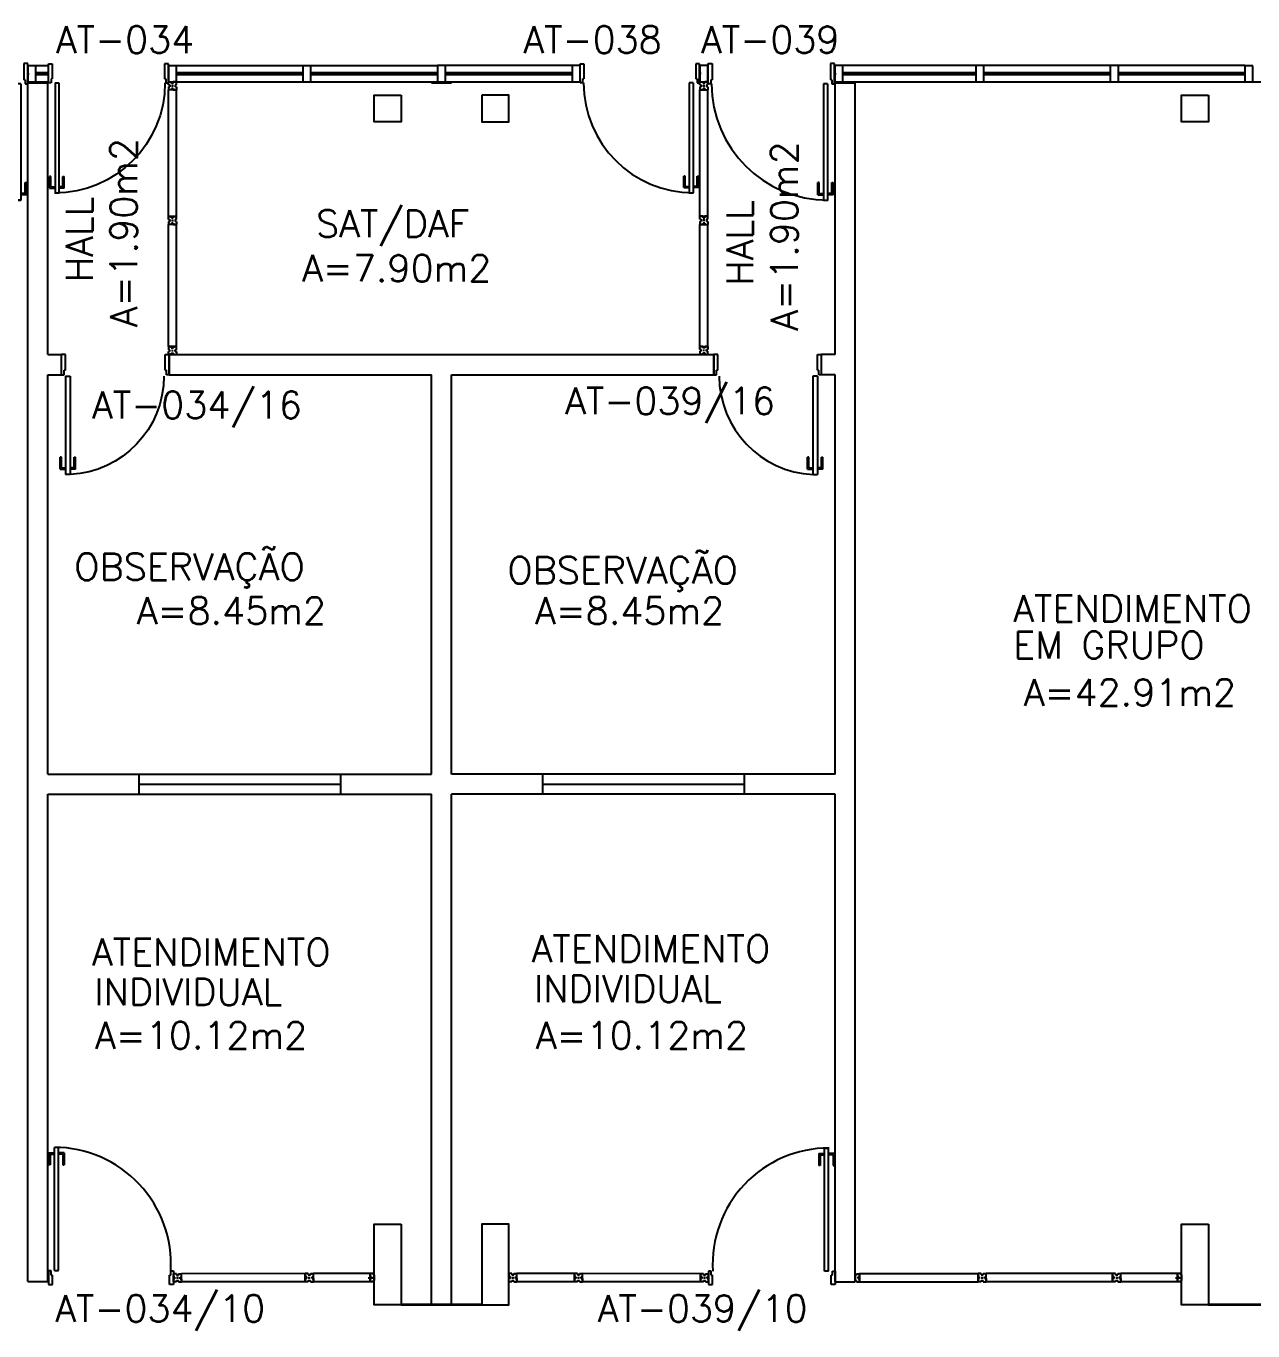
# Model space of a CAD drawing. Extents: x -250 to -5, y 354 to 449.
# Drawn here: x -203.68 to -194.57, y 375.9 to 385.6 of the extents above; entities that cross this region are included whole.
import ezdxf
from ezdxf.enums import TextEntityAlignment as Align

# ---------------------------------------------------------------- set-up
doc = ezdxf.new("R2010")
doc.units = 0
doc.header["$LTSCALE"] = 0.02
doc.header["$MEASUREMENT"] = 0
doc.layers.get('0').update_dxf_attribs({"linetype": 'CONTINUOUS'})
for name, color, linetype in [('ALV', 2, 'CONTINUOUS'), ('DIV', 2, 'CONTINUOUS'), ('ESQ', 2, 'CONTINUOUS'), ('ESTR', 3, 'CONTINUOUS'), ('TEXTO', 2, 'CONTINUOUS'), ('TEXTO-ENDEREÇO', 2, 'CONTINUOUS'), ('ÁREA', 2, 'CONTINUOUS')]:
    doc.layers.add(name, color=color, linetype=linetype)
doc.styles.add('UNB-100', font='simplex.shx', dxfattribs={"height": 0.2})
doc.styles.add('UNB-100-1', font='simplex.shx', dxfattribs={"height": 0.2})

# ---------------------------------------------------------------- blocks, each defined once
blk = doc.blocks.new('PILINT-TTS')
for points in [[(-0.2, 0), (-0.2, -0.2), (0, -0.2), (0, 0)], [(-0.8, 0), (-0.8, -0.2), (-1, -0.2), (-1, 0)], [(-0.8, -8.39), (-0.8, -8.99), (-1, -8.99), (-1, -8.39)]]:
    blk.add_lwpolyline(points, close=True)
blk.add_lwpolyline([(-0.2, -8.99), (0, -8.99), (0, -8.39), (-0.2, -8.39), (-0.2, -8.9904)])
blk = doc.blocks.new('PDV2E-TTS')
at = {"layer": 'DIV'}
for p, q in [((-0.967, 0.035), (-0.967, 0.05)), ((-0.967, 0.05), (-0.937, 0.05)), ((-0.967, -0.035), (-0.967, 0.035)), ((-0.937, 0.05), (-0.937, -0.0199)), ((-0.0684, 0.05), (-0.0684, -0.0199)), ((-0.0384, 0.05), (-0.0684, 0.05)), ((-0.0384, 0.035), (-0.0384, 0.05)), ((-0.0384, -0.035), (-0.0384, 0.035)), ((-0.967, -0.05), (-0.967, -0.0347)), ((-0.9469, -0.05), (-0.967, -0.05)), ((-0.9469, -0.0199), (-0.9469, -0.05)), ((-0.9469, -0.0199), (-0.937, -0.0199)), ((-0.0826, -0.0545), (-0.1126, -0.0545)), ((-0.1126, -0.0545), (-0.1126, -0.9687)), ((-0.0826, -0.0545), (-0.0826, -0.9687)), ((-0.0585, -0.0199), (-0.0684, -0.0199)), ((-0.0585, -0.0199), (-0.0585, -0.05)), ((-0.0585, -0.05), (-0.0374, -0.05)), ((-0.0384, -0.05), (-0.0384, -0.0347)), ((-0.1126, -0.9687), (-0.0826, -0.9687))]:
    blk.add_line(p, q, dxfattribs=at)
at = {"layer": 'DIV', "color": 1}
for p, q in [((-0.1547, -0.9287), (-0.1547, -0.8387)), ((-0.1447, -0.8387), (-0.1546, -0.8387)), ((-0.1447, -0.9187), (-0.1447, -0.8387)), ((-0.0501, -0.8387), (-0.0402, -0.8387)), ((-0.0501, -0.9187), (-0.0501, -0.8387)), ((-0.0401, -0.9287), (-0.0401, -0.8387)), ((-0.1547, -0.9287), (-0.1147, -0.9287)), ((-0.1447, -0.9187), (-0.1147, -0.9187)), ((-0.0501, -0.9187), (-0.0801, -0.9187)), ((-0.0401, -0.9287), (-0.0801, -0.9287))]:
    blk.add_line(p, q, dxfattribs=at)
blk.add_arc((-0.0811, -0.1014), 0.8674, 176.60462, 269.90486, dxfattribs=at)
blk = doc.blocks.new('PDV2D-TTS')
at = {"layer": 'DIV'}
for p, q in [((0.0299, 0.05), (0.0599, 0.05)), ((0.0299, 0.035), (0.0299, 0.05)), ((0.0299, -0.035), (0.0299, 0.035)), ((0.0599, 0.05), (0.0599, -0.0199)), ((0.9412, 0.05), (0.9412, -0.0199)), ((0.9712, 0.05), (0.9412, 0.05)), ((0.9712, 0.035), (0.9712, 0.05)), ((0.9712, -0.035), (0.9712, 0.035)), ((0.0299, -0.05), (0.0299, -0.0347)), ((0.05, -0.05), (0.0299, -0.05)), ((0.05, -0.0199), (0.0599, -0.0199)), ((0.05, -0.0199), (0.05, -0.05)), ((0.0787, -0.0505), (0.1087, -0.0505)), ((0.0787, -0.0505), (0.0787, -0.9647)), ((0.1087, -0.0505), (0.1087, -0.9647)), ((0.9512, -0.0199), (0.9412, -0.0199)), ((0.9512, -0.0199), (0.9512, -0.05)), ((0.9512, -0.05), (0.9712, -0.05)), ((0.9712, -0.05), (0.9712, -0.0347)), ((0.1087, -0.9647), (0.0787, -0.9647))]:
    blk.add_line(p, q, dxfattribs=at)
at = {"layer": 'DIV', "color": 1}
for p, q in [((0.0362, -0.9247), (0.0362, -0.8347)), ((0.0462, -0.8347), (0.0364, -0.8347)), ((0.0462, -0.9147), (0.0462, -0.8347)), ((0.1409, -0.9147), (0.1409, -0.8347)), ((0.1409, -0.8347), (0.1507, -0.8347)), ((0.1509, -0.9247), (0.1509, -0.8347)), ((0.0362, -0.9247), (0.0763, -0.9247)), ((0.0462, -0.9147), (0.0763, -0.9147)), ((0.1409, -0.9147), (0.1108, -0.9147)), ((0.1509, -0.9247), (0.1108, -0.9247))]:
    blk.add_line(p, q, dxfattribs=at)
blk.add_arc((0.0755, -0.1001), 0.8651, 270, 3.32145, dxfattribs=at)
blk = doc.blocks.new('MTINI-TTS')
for p, q in [((-0.03, 0.008), (-0.03, 0.03)), ((0.03, 0.03), (-0.03, 0.03)), ((-0.03, 0.008), (-0.02, 0.008)), ((-0.009, 0.03), (-0.027, 0.03)), ((-0.02, 0.008), (-0.02, 0)), ((-0.0009, 0), (-0.02, 0)), ((-0.006, 0.0205), (-0.006, 0.03)), ((-0.006, 0.0225), (-0.006, 0.027)), ((-0.006, 0.0205), (0.006, 0.0205)), ((0.0051, 0), (-0.0051, 0)), ((0.005, 0.03), (-0.005, 0.03)), ((0.004, 0.0205), (-0.004, 0.0205)), ((0.02, 0), (-0.0009, 0)), ((0, -0.0051), (0, 0.0051)), ((0.006, 0.0205), (0.006, 0.03)), ((0.006, 0.0225), (0.006, 0.027)), ((0.009, 0.03), (0.027, 0.03)), ((0.03, 0.008), (0.02, 0.008)), ((0.02, 0), (0.02, 0.008)), ((0.03, 0.008), (0.03, 0.03))]:
    blk.add_line(p, q)
blk = doc.blocks.new('PE80-TTS')
for p, q in [((0.075, 0), (-0.075, 0)), ((-0.0749, -0.03), (-0.0749, 0)), ((0.075, 0), (0.075, -0.0199)), ((0.7769, 0.0097), (0.6869, 0.0097)), ((0.6869, -0.0003), (0.6869, 0.0096)), ((0.7769, 0.0097), (0.7769, -0.0303)), ((0.0401, -0.03), (-0.0749, -0.03)), ((0.075, -0.0199), (0.0401, -0.0199)), ((0.0401, -0.03), (0.0401, -0.0199)), ((0.085, -0.0299), (0.8169, -0.0299)), ((0.085, -0.0299), (0.085, -0.0649)), ((0.085, -0.0649), (0.8169, -0.0649)), ((0.7669, -0.0003), (0.6869, -0.0003)), ((0.7669, -0.0949), (0.6869, -0.0949)), ((0.6869, -0.0949), (0.6869, -0.1048)), ((0.7669, -0.0003), (0.7669, -0.0303)), ((0.7669, -0.0949), (0.7669, -0.0649)), ((0.7769, -0.1049), (0.7769, -0.0649)), ((0.8169, -0.0649), (0.8169, -0.0299)), ((0.7769, -0.1049), (0.6869, -0.1049)), ((0.0401, -0.771), (-0.0749, -0.771)), ((-0.0749, -0.771), (-0.0749, -0.801)), ((0.0401, -0.771), (0.0401, -0.7811)), ((0.075, -0.801), (-0.075, -0.801)), ((0.075, -0.8017), (-0.075, -0.8017)), ((0.075, -0.7811), (0.0401, -0.7811)), ((0.075, -0.801), (0.075, -0.7811))]:
    blk.add_line(p, q)
at = {"color": 1}
blk.add_arc((0.0853, -0.0303), 0.7313, 270, 357.34288, dxfattribs=at)
blk = doc.blocks.new('PDV1D-TTS')
at = {"layer": 'DIV'}
for p, q in [((0, 0), (-0.0116, 0)), ((0, 0.06), (0, 0.075)), ((0, 0.075), (0.03, 0.075)), ((0, -0.06), (0, 0.06)), ((0.03, 0.075), (0.03, -0.0449)), ((0.91, 0.075), (0.91, -0.0449)), ((0.94, 0.075), (0.91, 0.075)), ((0.94, 0.06), (0.94, 0.075)), ((0.94, -0.06), (0.94, 0.06)), ((0, -0.075), (0, -0.0597)), ((0.0201, -0.075), (0, -0.075)), ((0.0201, -0.0449), (0.03, -0.0449)), ((0.0201, -0.0449), (0.0201, -0.075)), ((0.0517, -0.0755), (0.0517, -0.9397)), ((0.0521, -0.0755), (0.0821, -0.0755)), ((0.0817, -0.0755), (0.0817, -0.9397)), ((0.9199, -0.0449), (0.91, -0.0449)), ((0.9199, -0.0449), (0.9199, -0.075)), ((0.9199, -0.075), (0.94, -0.075)), ((0.94, -0.075), (0.94, -0.0597)), ((0.0817, -0.9397), (0.0517, -0.9397))]:
    blk.add_line(p, q, dxfattribs=at)
at = {"layer": 'DIV', "color": 1}
for p, q in [((0.0092, -0.8997), (0.0092, -0.8097)), ((0.0192, -0.8097), (0.0093, -0.8097)), ((0.0192, -0.8897), (0.0192, -0.8097)), ((0.1138, -0.8097), (0.1237, -0.8097)), ((0.1138, -0.8897), (0.1138, -0.8097)), ((0.1238, -0.8997), (0.1238, -0.8097)), ((0.0092, -0.8997), (0.0492, -0.8997)), ((0.0192, -0.8897), (0.0492, -0.8897)), ((0.1138, -0.8897), (0.0838, -0.8897)), ((0.1238, -0.8997), (0.0838, -0.8997))]:
    blk.add_line(p, q, dxfattribs=at)
blk.add_arc((0.0485, -0.0751), 0.8651, 270, 0, dxfattribs=at)
blk = doc.blocks.new('PDV1E-TTS')
at = {"layer": 'DIV'}
for p, q in [((-0.94, 0.075), (-0.91, 0.075)), ((-0.94, 0.06), (-0.94, 0.075)), ((-0.94, -0.06), (-0.94, 0.06)), ((-0.91, 0.075), (-0.91, -0.0449)), ((0, 0.075), (-0.03, 0.075)), ((-0.03, 0.075), (-0.03, -0.0449)), ((0, 0.06), (0, 0.075)), ((0, -0.06), (0, 0.06)), ((0, 0), (0.0116, 0)), ((-0.94, -0.075), (-0.94, -0.0597)), ((-0.9199, -0.075), (-0.94, -0.075)), ((-0.9199, -0.0449), (-0.9199, -0.075)), ((-0.9199, -0.0449), (-0.91, -0.0449)), ((-0.0521, -0.0755), (-0.0821, -0.0755)), ((-0.0817, -0.0755), (-0.0817, -0.9397)), ((-0.0517, -0.0755), (-0.0517, -0.9397)), ((-0.0201, -0.0449), (-0.03, -0.0449)), ((-0.0201, -0.0449), (-0.0201, -0.075)), ((-0.0201, -0.075), (0, -0.075)), ((0, -0.075), (0, -0.0597)), ((-0.1238, -0.8997), (-0.1238, -0.8097)), ((-0.1138, -0.8097), (-0.1237, -0.8097)), ((-0.1138, -0.8897), (-0.1138, -0.8097)), ((-0.0192, -0.8097), (-0.0093, -0.8097)), ((-0.0192, -0.8897), (-0.0192, -0.8097)), ((-0.0092, -0.8997), (-0.0092, -0.8097)), ((-0.1238, -0.8997), (-0.0838, -0.8997)), ((-0.1138, -0.8897), (-0.0838, -0.8897)), ((-0.0817, -0.9397), (-0.0517, -0.9397)), ((-0.0192, -0.8897), (-0.0492, -0.8897)), ((-0.0092, -0.8997), (-0.0492, -0.8997))]:
    blk.add_line(p, q, dxfattribs=at)
blk.add_arc((-0.0485, -0.0751), 0.8651, 180, 270, dxfattribs=at)
blk = doc.blocks.new('DIVMT-TTS')
for p, q in [((-0.03, 0.03), (-0.03, 0.006)), ((-0.008, 0.03), (-0.03, 0.03)), ((-0.0185, 0.006), (-0.03, 0.006)), ((-0.0185, -0.006), (-0.0185, 0.006)), ((-0.008, 0.03), (-0.008, 0.02)), ((-0.008, 0.02), (0.008, 0.02)), ((-0.0051, 0), (0.0051, 0)), ((0.0051, 0), (-0.0051, 0)), ((-0.0051, 0), (0.0051, 0)), ((0, -0.0051), (0, 0.0051)), ((0, 0.0051), (0, -0.0051)), ((0.008, 0.03), (0.008, 0.02)), ((0.008, 0.03), (0.03, 0.03)), ((0.0205, 0.006), (0.03, 0.006)), ((0.0205, -0.006), (0.0205, 0.006)), ((0.0205, 0.006), (0.0205, -0.006)), ((0.0205, 0.006), (0.03, 0.006)), ((0.97, 0.03), (0.03, 0.03)), ((0.03, 0.006), (0.03, 0.03)), ((0.03, -0.03), (0.03, 0.03)), ((0.03, -0.005), (0.03, 0.005)), ((0.97, -0.03), (0.97, 0.03)), ((0.97, 0.03), (0.97, 0.009)), ((0.97, 0.009), (0.97, 0.027)), ((0.9795, 0.006), (0.97, 0.006)), ((0.97, -0.005), (0.97, 0.005)), ((0.9795, 0.006), (0.9795, -0.006)), ((1.0051, 0), (0.9949, 0)), ((1, 0.0051), (1, -0.0051)), ((-0.0185, -0.006), (-0.03, -0.006)), ((-0.03, -0.03), (-0.03, -0.006)), ((-0.008, -0.03), (-0.03, -0.03)), ((-0.008, -0.03), (-0.008, -0.02)), ((-0.008, -0.02), (0.008, -0.02)), ((0.008, -0.03), (0.008, -0.02)), ((0.008, -0.03), (0.03, -0.03)), ((0.0205, -0.006), (0.03, -0.006)), ((0.0205, -0.006), (0.03, -0.006)), ((0.03, -0.006), (0.03, -0.03)), ((0.97, -0.03), (0.03, -0.03)), ((0.9795, -0.006), (0.97, -0.006)), ((0.97, -0.009), (0.97, -0.027))]:
    blk.add_line(p, q)
blk = doc.blocks.new('MTT-TTS')
for p, q in [((-0.008, 0.03), (-0.03, 0.03)), ((-0.03, 0.03), (-0.03, 0.006)), ((-0.0185, 0.006), (-0.03, 0.006)), ((-0.0185, -0.006), (-0.0185, 0.006)), ((-0.008, 0.03), (-0.008, 0.02)), ((-0.008, 0.02), (0.008, 0.02)), ((-0.0051, 0), (0.0051, 0)), ((0, -0.0051), (0, 0.0051)), ((0.008, 0.03), (0.03, 0.03)), ((0.008, 0.03), (0.008, 0.02)), ((0.0205, -0.006), (0.0205, 0.006)), ((0.0205, 0.006), (0.03, 0.006)), ((0.03, 0.006), (0.03, 0.03)), ((-0.03, -0.03), (-0.03, -0.006)), ((-0.0185, -0.006), (-0.03, -0.006)), ((-0.008, -0.03), (-0.03, -0.03)), ((-0.008, -0.02), (0.008, -0.02)), ((-0.008, -0.03), (-0.008, -0.02)), ((0.008, -0.03), (0.008, -0.02)), ((0.008, -0.03), (0.03, -0.03)), ((0.0205, -0.006), (0.03, -0.006)), ((0.03, -0.006), (0.03, -0.03))]:
    blk.add_line(p, q)

msp = doc.modelspace()

# ---------------------------------------------------------------- linework, layer by layer
at = {"layer": 'ALV'}
for p, q in [((-203.6707, 376.2696), (-203.6707, 385.178)), ((-203.6707, 385.178), (-203.5207, 385.178)), ((-203.5207, 383.1583), (-203.5207, 385.178)), ((-197.6707, 383.1583), (-197.6707, 385.178)), ((-197.5207, 376.2684), (-197.5207, 385.178)), ((-203.5207, 383.1583), (-203.4207, 383.1583)), ((-203.4207, 383.0083), (-203.4207, 383.1583)), ((-202.619, 383.1583), (-198.5724, 383.1583)), ((-202.619, 383.1583), (-202.619, 383.0083)), ((-198.5724, 383.1583), (-198.5724, 383.0083)), ((-197.7707, 383.0083), (-197.7707, 383.1583)), ((-197.6707, 383.1583), (-197.7707, 383.1583)), ((-203.5207, 380.0408), (-203.5207, 383.0083)), ((-203.5207, 383.0083), (-203.4207, 383.0083)), ((-202.619, 383.0083), (-200.6707, 383.0083)), ((-200.6707, 380.0408), (-200.6707, 383.0083)), ((-200.5207, 383.0083), (-198.5724, 383.0083)), ((-200.5207, 380.0408), (-200.5207, 383.0083)), ((-197.6707, 383.0083), (-197.7707, 383.0083)), ((-197.6707, 380.0408), (-197.6707, 383.0083)), ((-203.5207, 380.0408), (-200.6707, 380.0408)), ((-202.8457, 380.0408), (-202.8457, 379.8908)), ((-201.3457, 380.0408), (-201.3457, 379.8908)), ((-197.6707, 380.0408), (-200.5207, 380.0408)), ((-199.8457, 380.0408), (-199.8457, 379.8908)), ((-198.3457, 380.0408), (-198.3457, 379.8908)), ((-202.8457, 379.9658), (-201.3457, 379.9658)), ((-199.8457, 379.9658), (-198.3457, 379.9658)), ((-203.5207, 376.2696), (-203.5207, 379.8908)), ((-203.5207, 379.8908), (-200.6707, 379.8908)), ((-200.6707, 376.0964), (-200.6707, 379.8908)), ((-200.5207, 376.0964), (-200.5207, 379.8908)), ((-197.6707, 379.8908), (-200.5207, 379.8908)), ((-197.6707, 376.2684), (-197.6707, 379.8908)), ((-203.6707, 376.2696), (-203.5207, 376.2696)), ((-197.6707, 376.2684), (-197.5207, 376.2684)), ((-200.6707, 376.0964), (-200.5207, 376.0964))]:
    msp.add_line(p, q, dxfattribs=at)
at = {"layer": 'DIV'}
for p, q in [((-202.6258, 384.1854), (-202.6018, 384.1854)), ((-202.6258, 384.1634), (-202.6258, 384.1854)), ((-202.6018, 384.1739), (-202.6018, 384.1854)), ((-202.5898, 384.1739), (-202.6018, 384.1739)), ((-202.5898, 384.1739), (-202.5898, 384.1854)), ((-202.5658, 384.1854), (-202.5898, 384.1854)), ((-202.5658, 384.1634), (-202.5658, 384.1854)), ((-198.6755, 384.1863), (-198.6515, 384.1863)), ((-198.6755, 384.1643), (-198.6755, 384.1863)), ((-198.6515, 384.1748), (-198.6515, 384.1863)), ((-198.6515, 384.1748), (-198.6395, 384.1748)), ((-198.6155, 384.1863), (-198.6395, 384.1863)), ((-198.6395, 384.1748), (-198.6395, 384.1863)), ((-198.6155, 384.1643), (-198.6155, 384.1863)), ((-202.6258, 384.1634), (-202.6158, 384.1634)), ((-202.6258, 384.1474), (-202.6158, 384.1474)), ((-202.6258, 384.1474), (-202.6258, 384.1254)), ((-202.6258, 383.2183), (-202.6258, 384.1254)), ((-202.6018, 384.1254), (-202.6258, 384.1254)), ((-202.5658, 384.1254), (-202.6258, 384.1254)), ((-202.6158, 384.1634), (-202.6158, 384.1474)), ((-202.6018, 384.1349), (-202.6018, 384.1254)), ((-202.5898, 384.1349), (-202.6018, 384.1349)), ((-202.6018, 384.1349), (-202.5898, 384.1349)), ((-202.6018, 384.1349), (-202.6018, 384.1254)), ((-202.5907, 384.1554), (-202.6009, 384.1554)), ((-202.6009, 384.1554), (-202.5907, 384.1554)), ((-202.5908, 384.1254), (-202.6008, 384.1254)), ((-202.5958, 384.1605), (-202.5958, 384.1503)), ((-202.5958, 384.1503), (-202.5958, 384.1605)), ((-202.5958, 384.1605), (-202.5958, 384.1503)), ((-202.5898, 384.1349), (-202.5898, 384.1254)), ((-202.5898, 384.1349), (-202.5898, 384.1254)), ((-202.5898, 384.1254), (-202.5658, 384.1254)), ((-202.5658, 384.1634), (-202.5758, 384.1634)), ((-202.5758, 384.1634), (-202.5758, 384.1474)), ((-202.5658, 384.1474), (-202.5758, 384.1474)), ((-202.5658, 384.1474), (-202.5658, 384.1254)), ((-202.5658, 383.2183), (-202.5658, 384.1254)), ((-198.6755, 384.1643), (-198.6655, 384.1643)), ((-198.6755, 384.1483), (-198.6755, 384.1263)), ((-198.6755, 384.1483), (-198.6655, 384.1483)), ((-198.6755, 383.2192), (-198.6755, 384.1263)), ((-198.6755, 384.1263), (-198.6155, 384.1263)), ((-198.6515, 384.1263), (-198.6755, 384.1263)), ((-198.6655, 384.1643), (-198.6655, 384.1483)), ((-198.6515, 384.1358), (-198.6515, 384.1263)), ((-198.6395, 384.1358), (-198.6515, 384.1358)), ((-198.6515, 384.1358), (-198.6515, 384.1263)), ((-198.6515, 384.1358), (-198.6395, 384.1358)), ((-198.6404, 384.1563), (-198.6506, 384.1563)), ((-198.6506, 384.1563), (-198.6404, 384.1563)), ((-198.6505, 384.1263), (-198.6405, 384.1263)), ((-198.6455, 384.1614), (-198.6455, 384.1512)), ((-198.6455, 384.1512), (-198.6455, 384.1614)), ((-198.6455, 384.1614), (-198.6455, 384.1512)), ((-198.6395, 384.1358), (-198.6395, 384.1263)), ((-198.6395, 384.1358), (-198.6395, 384.1263)), ((-198.6395, 384.1263), (-198.6155, 384.1263)), ((-198.6255, 384.1643), (-198.6255, 384.1483)), ((-198.6155, 384.1643), (-198.6255, 384.1643)), ((-198.6155, 384.1483), (-198.6255, 384.1483)), ((-198.6155, 384.1483), (-198.6155, 384.1263)), ((-198.6155, 383.2192), (-198.6155, 384.1263)), ((-202.5658, 383.2183), (-202.6258, 383.2183)), ((-202.6258, 383.2183), (-202.6048, 383.2183)), ((-202.6048, 383.2183), (-202.6228, 383.2183)), ((-202.6018, 383.2088), (-202.6018, 383.2183)), ((-202.6018, 383.2088), (-202.5898, 383.2088)), ((-202.5908, 383.2183), (-202.6008, 383.2183)), ((-202.5898, 383.2088), (-202.5898, 383.2183)), ((-202.5868, 383.2183), (-202.5688, 383.2183)), ((-198.6755, 383.2192), (-198.6155, 383.2192)), ((-198.6545, 383.2192), (-198.6725, 383.2192)), ((-198.6515, 383.2097), (-198.6515, 383.2192)), ((-198.6395, 383.2097), (-198.6515, 383.2097)), ((-198.6505, 383.2192), (-198.6405, 383.2192)), ((-198.6395, 383.2097), (-198.6395, 383.2192)), ((-198.6155, 383.2192), (-198.6365, 383.2192)), ((-198.6365, 383.2192), (-198.6185, 383.2192)), ((-202.6009, 383.1883), (-202.5907, 383.1883)), ((-202.5958, 383.1832), (-202.5958, 383.1934)), ((-198.6404, 383.1892), (-198.6506, 383.1892)), ((-198.6455, 383.1841), (-198.6455, 383.1943)), ((-202.5883, 376.3269), (-202.5883, 376.3059)), ((-202.5883, 376.2669), (-202.5883, 376.3269)), ((-202.5663, 376.3269), (-202.5883, 376.3269)), ((-202.5883, 376.3269), (-202.5883, 376.3029)), ((-202.5883, 376.3059), (-202.5883, 376.3239)), ((-202.5663, 376.3269), (-202.5663, 376.3169)), ((-202.5663, 376.3169), (-202.5503, 376.3169)), ((-202.5503, 376.3269), (-202.5283, 376.3269)), ((-202.5503, 376.3269), (-202.5503, 376.3169)), ((-201.6082, 376.3288), (-202.5283, 376.3269)), ((-202.5283, 376.2669), (-202.5283, 376.3269)), ((-202.5283, 376.3029), (-202.5283, 376.3269)), ((-201.6082, 376.3288), (-201.6082, 376.3078)), ((-201.6082, 376.2688), (-201.6082, 376.3288)), ((-201.6082, 376.3288), (-201.6082, 376.3048)), ((-201.5862, 376.3288), (-201.6082, 376.3288)), ((-201.6082, 376.3078), (-201.6082, 376.3258)), ((-201.5862, 376.3288), (-201.5862, 376.3188)), ((-201.5862, 376.3188), (-201.5702, 376.3188)), ((-201.5702, 376.3288), (-201.5702, 376.3188)), ((-201.5702, 376.3288), (-201.5482, 376.3288)), ((-201.5482, 376.3048), (-201.5482, 376.3288)), ((-201.5482, 376.2688), (-201.5482, 376.3288)), ((-201.1263, 376.3288), (-201.5482, 376.3288)), ((-201.1266, 376.3288), (-201.1266, 376.2688)), ((-201.1046, 376.3288), (-201.1266, 376.3288)), ((-201.1266, 376.3078), (-201.1266, 376.3258)), ((-201.1263, 376.2688), (-201.1263, 376.3288)), ((-201.1263, 376.3288), (-201.1263, 376.3078)), ((-201.1263, 376.3078), (-201.1263, 376.3258)), ((-201.1046, 376.3288), (-201.1046, 376.3188)), ((-201.0966, 376.3188), (-201.1046, 376.3188)), ((-201.0966, 376.3188), (-201.0966, 376.298)), ((-200.0737, 376.3288), (-200.0957, 376.3288)), ((-200.0957, 376.3288), (-200.0957, 376.3048)), ((-200.0737, 376.3288), (-200.0737, 376.3188)), ((-200.0737, 376.3188), (-200.0577, 376.3188)), ((-200.0577, 376.3288), (-200.0357, 376.3288)), ((-200.0577, 376.3288), (-200.0577, 376.3188)), ((-199.6082, 376.3288), (-200.0357, 376.3288)), ((-200.0357, 376.2688), (-200.0357, 376.3288)), ((-200.0357, 376.3048), (-200.0357, 376.3288)), ((-199.5862, 376.3288), (-199.6082, 376.3288)), ((-199.6082, 376.3288), (-199.6082, 376.3048)), ((-199.6082, 376.2688), (-199.6082, 376.3288)), ((-199.6082, 376.3288), (-199.6082, 376.3078)), ((-199.6082, 376.3078), (-199.6082, 376.3258)), ((-199.5862, 376.3288), (-199.5862, 376.3188)), ((-199.5862, 376.3188), (-199.5702, 376.3188)), ((-199.5702, 376.3288), (-199.5482, 376.3288)), ((-199.5702, 376.3288), (-199.5702, 376.3188)), ((-199.5482, 376.2688), (-199.5482, 376.3288)), ((-199.5482, 376.3048), (-199.5482, 376.3288)), ((-198.6713, 376.3285), (-199.5482, 376.3288)), ((-198.6493, 376.3285), (-198.6713, 376.3285)), ((-198.6713, 376.3285), (-198.6713, 376.3045)), ((-198.6713, 376.3285), (-198.6713, 376.3075)), ((-198.6713, 376.2685), (-198.6713, 376.3285)), ((-198.6713, 376.3075), (-198.6713, 376.3255)), ((-198.6493, 376.3285), (-198.6493, 376.3185)), ((-198.6493, 376.3185), (-198.6333, 376.3185)), ((-198.6333, 376.3285), (-198.6113, 376.3285)), ((-198.6333, 376.3285), (-198.6333, 376.3185)), ((-198.6113, 376.2685), (-198.6113, 376.3285)), ((-198.6113, 376.3045), (-198.6113, 376.3285)), ((-197.4906, 376.3288), (-196.6082, 376.3288)), ((-197.4906, 376.3288), (-197.4906, 376.2688)), ((-197.4906, 376.3078), (-197.4906, 376.3258)), ((-196.6082, 376.3288), (-196.6082, 376.3078)), ((-196.6082, 376.2688), (-196.6082, 376.3288)), ((-196.5862, 376.3288), (-196.6082, 376.3288)), ((-196.6082, 376.3288), (-196.6082, 376.3048)), ((-196.6082, 376.3288), (-196.6082, 376.2688)), ((-196.6082, 376.3078), (-196.6082, 376.3258)), ((-196.5862, 376.3288), (-196.5862, 376.3188)), ((-196.5862, 376.3188), (-196.5702, 376.3188)), ((-196.5702, 376.3288), (-196.5482, 376.3288)), ((-196.5702, 376.3288), (-196.5702, 376.3188)), ((-195.6082, 376.3288), (-196.5482, 376.3288)), ((-196.5482, 376.2688), (-196.5482, 376.3288)), ((-196.5482, 376.3048), (-196.5482, 376.3288)), ((-195.6082, 376.3288), (-195.6082, 376.3078)), ((-195.6082, 376.2688), (-195.6082, 376.3288)), ((-195.6082, 376.3288), (-195.6082, 376.3048)), ((-195.5862, 376.3288), (-195.6082, 376.3288)), ((-195.6082, 376.3078), (-195.6082, 376.3258)), ((-195.5862, 376.3288), (-195.5862, 376.3188)), ((-195.5862, 376.3188), (-195.5702, 376.3188)), ((-195.5702, 376.3288), (-195.5702, 376.3188)), ((-195.5702, 376.3288), (-195.5482, 376.3288)), ((-195.5482, 376.3048), (-195.5482, 376.3288)), ((-195.5482, 376.2688), (-195.5482, 376.3288)), ((-195.1263, 376.3288), (-195.5482, 376.3288)), ((-195.1266, 376.3288), (-195.1266, 376.2688)), ((-195.1046, 376.3288), (-195.1266, 376.3288)), ((-195.1266, 376.3078), (-195.1266, 376.3258)), ((-195.1263, 376.2688), (-195.1263, 376.3288)), ((-195.1263, 376.3288), (-195.1263, 376.3078)), ((-195.1263, 376.3078), (-195.1263, 376.3258)), ((-195.1046, 376.3288), (-195.1046, 376.3188)), ((-195.0966, 376.3188), (-195.1046, 376.3188)), ((-195.0966, 376.3188), (-195.0966, 376.298)), ((-202.5788, 376.3029), (-202.5883, 376.3029)), ((-202.5768, 376.3029), (-202.5883, 376.3029)), ((-202.5883, 376.2919), (-202.5883, 376.3019)), ((-202.5788, 376.2909), (-202.5883, 376.2909)), ((-202.5883, 376.2669), (-202.5883, 376.2909)), ((-202.5768, 376.2909), (-202.5883, 376.2909)), ((-202.5883, 376.2879), (-202.5883, 376.2699)), ((-202.5663, 376.2669), (-202.5883, 376.2669)), ((-202.5788, 376.3029), (-202.5788, 376.2909)), ((-202.5768, 376.2909), (-202.5768, 376.3029)), ((-202.5663, 376.2769), (-202.5503, 376.2769)), ((-202.5663, 376.2669), (-202.5663, 376.2769)), ((-202.5532, 376.2969), (-202.5634, 376.2969)), ((-202.5634, 376.2969), (-202.5532, 376.2969)), ((-202.5532, 376.2969), (-202.5634, 376.2969)), ((-202.5634, 376.2969), (-202.5532, 376.2969)), ((-202.5583, 376.302), (-202.5583, 376.2918)), ((-202.5583, 376.302), (-202.5583, 376.2918)), ((-202.5583, 376.2918), (-202.5583, 376.302)), ((-202.5503, 376.2669), (-202.5503, 376.2769)), ((-202.5503, 376.2669), (-202.5283, 376.2669)), ((-202.5378, 376.3029), (-202.5283, 376.3029)), ((-202.5378, 376.3029), (-202.5378, 376.2909)), ((-202.5378, 376.2909), (-202.5378, 376.3029)), ((-202.5378, 376.3029), (-202.5283, 376.3029)), ((-202.5378, 376.2909), (-202.5283, 376.2909)), ((-202.5378, 376.2909), (-202.5283, 376.2909)), ((-202.5283, 376.2919), (-202.5283, 376.3019)), ((-202.5283, 376.2909), (-202.5283, 376.2669)), ((-201.6082, 376.2688), (-202.5283, 376.2669)), ((-201.5987, 376.3048), (-201.6082, 376.3048)), ((-201.5967, 376.3048), (-201.6082, 376.3048)), ((-201.6082, 376.2938), (-201.6082, 376.3038)), ((-201.5987, 376.2928), (-201.6082, 376.2928)), ((-201.5967, 376.2928), (-201.6082, 376.2928)), ((-201.6082, 376.2688), (-201.6082, 376.2928)), ((-201.6082, 376.2898), (-201.6082, 376.2718)), ((-201.5862, 376.2688), (-201.6082, 376.2688)), ((-201.5987, 376.3048), (-201.5987, 376.2928)), ((-201.5967, 376.2928), (-201.5967, 376.3048)), ((-201.5862, 376.2688), (-201.5862, 376.2788)), ((-201.5862, 376.2788), (-201.5702, 376.2788)), ((-201.5731, 376.2988), (-201.5833, 376.2988)), ((-201.5833, 376.2988), (-201.5731, 376.2988)), ((-201.5731, 376.2988), (-201.5833, 376.2988)), ((-201.5833, 376.2988), (-201.5731, 376.2988)), ((-201.5782, 376.3039), (-201.5782, 376.2937)), ((-201.5782, 376.2937), (-201.5782, 376.3039)), ((-201.5782, 376.3039), (-201.5782, 376.2937)), ((-201.5702, 376.2688), (-201.5702, 376.2788)), ((-201.5702, 376.2688), (-201.5482, 376.2688)), ((-201.5577, 376.3048), (-201.5482, 376.3048)), ((-201.5577, 376.2928), (-201.5577, 376.3048)), ((-201.5577, 376.3048), (-201.5577, 376.2928)), ((-201.5577, 376.3048), (-201.5482, 376.3048)), ((-201.5577, 376.2928), (-201.5482, 376.2928)), ((-201.5577, 376.2928), (-201.5482, 376.2928)), ((-201.5482, 376.2938), (-201.5482, 376.3038)), ((-201.5482, 376.2928), (-201.5482, 376.2688)), ((-201.1263, 376.2688), (-201.5482, 376.2688)), ((-201.1407, 376.2988), (-201.1014, 376.2988)), ((-201.1171, 376.3048), (-201.1266, 376.3048)), ((-201.1266, 376.3038), (-201.1266, 376.2938)), ((-201.1171, 376.2928), (-201.1266, 376.2928)), ((-201.1266, 376.2898), (-201.1266, 376.2718)), ((-201.1046, 376.2688), (-201.1266, 376.2688)), ((-201.1168, 376.3048), (-201.1263, 376.3048)), ((-201.1263, 376.2938), (-201.1263, 376.3038)), ((-201.1168, 376.2928), (-201.1263, 376.2928)), ((-201.1263, 376.2898), (-201.1263, 376.2718)), ((-201.1191, 376.3048), (-201.1236, 376.3048)), ((-201.1191, 376.2928), (-201.1236, 376.2928)), ((-201.1171, 376.2928), (-201.1171, 376.3048)), ((-201.1171, 376.3028), (-201.1171, 376.2948)), ((-201.1168, 376.3048), (-201.1168, 376.2928)), ((-201.1046, 376.2788), (-201.0966, 376.2788)), ((-201.1046, 376.2688), (-201.1046, 376.2788)), ((-201.0915, 376.2988), (-201.1017, 376.2988)), ((-201.0966, 376.3039), (-201.0966, 376.2937)), ((-201.0966, 376.298), (-201.0966, 376.2788)), ((-201.0963, 376.3039), (-201.0963, 376.2937)), ((-200.0842, 376.3048), (-200.0957, 376.3048)), ((-200.0957, 376.2688), (-200.0957, 376.2928)), ((-200.0842, 376.2928), (-200.0957, 376.2928)), ((-200.0737, 376.2688), (-200.0957, 376.2688)), ((-200.0842, 376.2928), (-200.0842, 376.3048)), ((-200.0737, 376.2788), (-200.0577, 376.2788)), ((-200.0737, 376.2688), (-200.0737, 376.2788)), ((-200.0708, 376.2988), (-200.0606, 376.2988)), ((-200.0606, 376.2988), (-200.0708, 376.2988)), ((-200.0708, 376.2988), (-200.0606, 376.2988)), ((-200.0657, 376.3039), (-200.0657, 376.2937)), ((-200.0657, 376.2937), (-200.0657, 376.3039)), ((-200.0577, 376.2688), (-200.0577, 376.2788)), ((-200.0577, 376.2688), (-200.0357, 376.2688)), ((-200.0452, 376.3048), (-200.0357, 376.3048)), ((-200.0452, 376.3048), (-200.0452, 376.2928)), ((-200.0452, 376.2928), (-200.0452, 376.3048)), ((-200.0452, 376.3048), (-200.0357, 376.3048)), ((-200.0452, 376.2928), (-200.0357, 376.2928)), ((-200.0452, 376.2928), (-200.0357, 376.2928)), ((-200.0357, 376.2938), (-200.0357, 376.3038)), ((-200.0357, 376.2928), (-200.0357, 376.2688)), ((-199.6082, 376.2688), (-200.0357, 376.2688)), ((-199.5967, 376.3048), (-199.6082, 376.3048)), ((-199.5987, 376.3048), (-199.6082, 376.3048)), ((-199.6082, 376.2938), (-199.6082, 376.3038)), ((-199.6082, 376.2688), (-199.6082, 376.2928)), ((-199.5967, 376.2928), (-199.6082, 376.2928)), ((-199.5987, 376.2928), (-199.6082, 376.2928)), ((-199.6082, 376.2898), (-199.6082, 376.2718)), ((-199.5862, 376.2688), (-199.6082, 376.2688)), ((-199.5987, 376.3048), (-199.5987, 376.2928)), ((-199.5967, 376.2928), (-199.5967, 376.3048)), ((-199.5862, 376.2788), (-199.5702, 376.2788)), ((-199.5862, 376.2688), (-199.5862, 376.2788)), ((-199.5833, 376.2988), (-199.5731, 376.2988)), ((-199.5731, 376.2988), (-199.5833, 376.2988)), ((-199.5833, 376.2988), (-199.5731, 376.2988)), ((-199.5731, 376.2988), (-199.5833, 376.2988)), ((-199.5782, 376.3039), (-199.5782, 376.2937)), ((-199.5782, 376.2937), (-199.5782, 376.3039)), ((-199.5782, 376.3039), (-199.5782, 376.2937)), ((-199.5702, 376.2688), (-199.5702, 376.2788)), ((-199.5702, 376.2688), (-199.5482, 376.2688)), ((-199.5577, 376.3048), (-199.5482, 376.3048)), ((-199.5577, 376.3048), (-199.5577, 376.2928)), ((-199.5577, 376.2928), (-199.5577, 376.3048)), ((-199.5577, 376.3048), (-199.5482, 376.3048)), ((-199.5577, 376.2928), (-199.5482, 376.2928)), ((-199.5577, 376.2928), (-199.5482, 376.2928)), ((-199.5482, 376.2938), (-199.5482, 376.3038)), ((-199.5482, 376.2928), (-199.5482, 376.2688)), ((-198.6713, 376.2685), (-199.5482, 376.2688)), ((-198.6598, 376.3045), (-198.6713, 376.3045)), ((-198.6618, 376.3045), (-198.6713, 376.3045)), ((-198.6713, 376.2935), (-198.6713, 376.3035)), ((-198.6713, 376.2685), (-198.6713, 376.2925)), ((-198.6598, 376.2925), (-198.6713, 376.2925)), ((-198.6618, 376.2925), (-198.6713, 376.2925)), ((-198.6713, 376.2895), (-198.6713, 376.2715)), ((-198.6493, 376.2685), (-198.6713, 376.2685)), ((-198.6618, 376.3045), (-198.6618, 376.2925)), ((-198.6598, 376.2925), (-198.6598, 376.3045)), ((-198.6493, 376.2785), (-198.6333, 376.2785)), ((-198.6493, 376.2685), (-198.6493, 376.2785)), ((-198.6464, 376.2985), (-198.6362, 376.2985)), ((-198.6362, 376.2985), (-198.6464, 376.2985)), ((-198.6464, 376.2985), (-198.6362, 376.2985)), ((-198.6362, 376.2985), (-198.6464, 376.2985)), ((-198.6413, 376.3036), (-198.6413, 376.2934)), ((-198.6413, 376.2934), (-198.6413, 376.3036)), ((-198.6413, 376.3036), (-198.6413, 376.2934)), ((-198.6333, 376.2685), (-198.6333, 376.2785)), ((-198.6333, 376.2685), (-198.6113, 376.2685)), ((-198.6208, 376.3045), (-198.6113, 376.3045)), ((-198.6208, 376.3045), (-198.6208, 376.2925)), ((-198.6208, 376.2925), (-198.6208, 376.3045)), ((-198.6208, 376.3045), (-198.6113, 376.3045)), ((-198.6208, 376.2925), (-198.6113, 376.2925)), ((-198.6208, 376.2925), (-198.6113, 376.2925)), ((-198.6113, 376.2935), (-198.6113, 376.3035)), ((-198.6113, 376.2925), (-198.6113, 376.2685)), ((-197.5257, 376.2988), (-197.5155, 376.2988)), ((-197.5206, 376.2937), (-197.5206, 376.3039)), ((-197.5001, 376.3048), (-197.4906, 376.3048)), ((-197.5001, 376.2928), (-197.5001, 376.3048)), ((-197.5001, 376.2928), (-197.4906, 376.2928)), ((-197.4906, 376.3038), (-197.4906, 376.2938)), ((-197.4906, 376.2688), (-197.4906, 376.2898)), ((-197.4906, 376.2898), (-197.4906, 376.2718)), ((-197.4906, 376.2688), (-196.6082, 376.2688)), ((-196.5987, 376.3048), (-196.6082, 376.3048)), ((-196.5967, 376.3048), (-196.6082, 376.3048)), ((-196.5987, 376.3048), (-196.6082, 376.3048)), ((-196.6082, 376.3038), (-196.6082, 376.2938)), ((-196.5987, 376.2928), (-196.6082, 376.2928)), ((-196.6082, 376.2688), (-196.6082, 376.2928)), ((-196.5967, 376.2928), (-196.6082, 376.2928)), ((-196.5987, 376.2928), (-196.6082, 376.2928)), ((-196.6082, 376.2898), (-196.6082, 376.2718)), ((-196.5862, 376.2688), (-196.6082, 376.2688)), ((-196.5987, 376.2928), (-196.5987, 376.3048)), ((-196.5967, 376.2928), (-196.5967, 376.3048)), ((-196.5862, 376.2788), (-196.5702, 376.2788)), ((-196.5862, 376.2688), (-196.5862, 376.2788)), ((-196.5731, 376.2988), (-196.5833, 376.2988)), ((-196.5833, 376.2988), (-196.5731, 376.2988)), ((-196.5731, 376.2988), (-196.5833, 376.2988)), ((-196.5833, 376.2988), (-196.5731, 376.2988)), ((-196.5731, 376.2988), (-196.5833, 376.2988)), ((-196.5833, 376.2988), (-196.5731, 376.2988)), ((-196.5782, 376.3039), (-196.5782, 376.2937)), ((-196.5782, 376.3039), (-196.5782, 376.2937)), ((-196.5782, 376.2937), (-196.5782, 376.3039)), ((-196.5782, 376.2937), (-196.5782, 376.3039)), ((-196.5702, 376.2688), (-196.5702, 376.2788)), ((-196.5702, 376.2688), (-196.5482, 376.2688)), ((-196.5577, 376.3048), (-196.5482, 376.3048)), ((-196.5577, 376.3048), (-196.5577, 376.2928)), ((-196.5577, 376.2928), (-196.5577, 376.3048)), ((-196.5577, 376.3048), (-196.5482, 376.3048)), ((-196.5577, 376.2928), (-196.5482, 376.2928)), ((-196.5577, 376.2928), (-196.5482, 376.2928)), ((-196.5482, 376.2938), (-196.5482, 376.3038)), ((-196.5482, 376.2928), (-196.5482, 376.2688)), ((-195.6082, 376.2688), (-196.5482, 376.2688)), ((-195.5987, 376.3048), (-195.6082, 376.3048)), ((-195.5967, 376.3048), (-195.6082, 376.3048)), ((-195.6082, 376.2938), (-195.6082, 376.3038)), ((-195.5987, 376.2928), (-195.6082, 376.2928)), ((-195.5967, 376.2928), (-195.6082, 376.2928)), ((-195.6082, 376.2688), (-195.6082, 376.2928)), ((-195.6082, 376.2898), (-195.6082, 376.2718)), ((-195.5862, 376.2688), (-195.6082, 376.2688)), ((-195.5987, 376.3048), (-195.5987, 376.2928)), ((-195.5967, 376.2928), (-195.5967, 376.3048)), ((-195.5862, 376.2688), (-195.5862, 376.2788)), ((-195.5862, 376.2788), (-195.5702, 376.2788)), ((-195.5731, 376.2988), (-195.5833, 376.2988)), ((-195.5833, 376.2988), (-195.5731, 376.2988)), ((-195.5731, 376.2988), (-195.5833, 376.2988)), ((-195.5833, 376.2988), (-195.5731, 376.2988)), ((-195.5782, 376.3039), (-195.5782, 376.2937)), ((-195.5782, 376.2937), (-195.5782, 376.3039)), ((-195.5782, 376.3039), (-195.5782, 376.2937)), ((-195.5702, 376.2688), (-195.5702, 376.2788)), ((-195.5702, 376.2688), (-195.5482, 376.2688)), ((-195.5577, 376.3048), (-195.5482, 376.3048)), ((-195.5577, 376.2928), (-195.5577, 376.3048)), ((-195.5577, 376.3048), (-195.5577, 376.2928)), ((-195.5577, 376.3048), (-195.5482, 376.3048)), ((-195.5577, 376.2928), (-195.5482, 376.2928)), ((-195.5577, 376.2928), (-195.5482, 376.2928)), ((-195.5482, 376.2938), (-195.5482, 376.3038)), ((-195.5482, 376.2928), (-195.5482, 376.2688)), ((-195.1263, 376.2688), (-195.5482, 376.2688)), ((-195.1407, 376.2988), (-195.1014, 376.2988)), ((-195.1171, 376.3048), (-195.1266, 376.3048)), ((-195.1266, 376.3038), (-195.1266, 376.2938)), ((-195.1171, 376.2928), (-195.1266, 376.2928)), ((-195.1266, 376.2898), (-195.1266, 376.2718)), ((-195.1046, 376.2688), (-195.1266, 376.2688)), ((-195.1168, 376.3048), (-195.1263, 376.3048)), ((-195.1263, 376.2938), (-195.1263, 376.3038)), ((-195.1168, 376.2928), (-195.1263, 376.2928)), ((-195.1263, 376.2898), (-195.1263, 376.2718)), ((-195.1191, 376.3048), (-195.1236, 376.3048)), ((-195.1191, 376.2928), (-195.1236, 376.2928)), ((-195.1171, 376.2928), (-195.1171, 376.3048)), ((-195.1171, 376.3028), (-195.1171, 376.2948)), ((-195.1168, 376.3048), (-195.1168, 376.2928)), ((-195.1046, 376.2788), (-195.0966, 376.2788)), ((-195.1046, 376.2688), (-195.1046, 376.2788)), ((-195.0915, 376.2988), (-195.1017, 376.2988)), ((-195.0966, 376.3039), (-195.0966, 376.2937)), ((-195.0966, 376.298), (-195.0966, 376.2788)), ((-195.0963, 376.3039), (-195.0963, 376.2937)), ((-200.8957, 376.1032), (-200.2937, 376.1032)), ((-200.8957, 376.0972), (-200.2937, 376.0972)), ((-194.8957, 376.1032), (-194.2937, 376.1032)), ((-194.8957, 376.0972), (-194.2937, 376.0972))]:
    msp.add_line(p, q, dxfattribs=at)
at = {"layer": 'ESQ'}
for p, q in [((-203.6707, 385.3054), (-203.6707, 385.1863)), ((-203.6107, 385.3054), (-203.6707, 385.3054)), ((-203.6107, 385.1854), (-203.6107, 385.3054)), ((-203.6107, 385.2394), (-203.5166, 385.2394)), ((-203.5166, 385.3054), (-203.6101, 385.3054)), ((-203.5166, 385.2514), (-203.6101, 385.2514)), ((-202.6258, 385.3054), (-202.6258, 385.1863)), ((-202.5658, 385.3054), (-202.6258, 385.3054)), ((-202.5658, 385.1854), (-202.5658, 385.3054)), ((-202.5658, 385.2394), (-201.6258, 385.2394)), ((-201.6258, 385.3054), (-202.5652, 385.3054)), ((-201.6258, 385.2514), (-202.5652, 385.2514)), ((-201.6258, 385.3054), (-201.6258, 385.1863)), ((-201.5658, 385.3054), (-201.6258, 385.3054)), ((-201.5658, 385.1854), (-201.5658, 385.3054)), ((-201.5658, 385.2394), (-200.6258, 385.2394)), ((-200.6258, 385.3054), (-201.5652, 385.3054)), ((-200.6258, 385.2514), (-201.5652, 385.2514)), ((-200.5658, 385.3063), (-200.6258, 385.3063)), ((-200.6258, 385.3063), (-200.6258, 385.1872)), ((-200.5658, 385.1863), (-200.5658, 385.3063)), ((-200.5658, 385.2403), (-199.6258, 385.2403)), ((-199.6258, 385.3063), (-200.5652, 385.3063)), ((-199.6258, 385.2523), (-200.5652, 385.2523)), ((-199.6258, 385.3063), (-199.6258, 385.1872)), ((-199.5658, 385.3063), (-199.6258, 385.3063)), ((-199.5658, 385.1863), (-199.5658, 385.3063)), ((-198.6755, 385.3063), (-198.6755, 385.1872)), ((-198.6155, 385.3063), (-198.6755, 385.3063)), ((-198.6155, 385.1863), (-198.6155, 385.3063)), ((-197.6736, 385.3063), (-197.6736, 385.1872)), ((-197.6136, 385.3063), (-197.6736, 385.3063)), ((-197.6136, 385.1863), (-197.6136, 385.3063)), ((-197.6136, 385.2403), (-196.6258, 385.2403)), ((-196.6258, 385.3063), (-197.613, 385.3063)), ((-196.6258, 385.2523), (-197.613, 385.2523)), ((-196.6258, 385.3063), (-196.6258, 385.1872)), ((-196.5658, 385.3063), (-196.6258, 385.3063)), ((-196.5658, 385.1863), (-196.5658, 385.3063)), ((-196.5658, 385.2403), (-195.6258, 385.2403)), ((-195.6258, 385.3063), (-196.5652, 385.3063)), ((-195.6258, 385.2523), (-196.5652, 385.2523)), ((-195.6258, 385.3063), (-195.6258, 385.1872)), ((-195.5658, 385.3063), (-195.6258, 385.3063)), ((-195.5658, 385.1863), (-195.5658, 385.3063)), ((-195.5658, 385.2403), (-194.6258, 385.2403)), ((-194.6258, 385.3063), (-195.5652, 385.3063)), ((-194.6258, 385.2523), (-195.5652, 385.2523)), ((-194.5659, 385.3054), (-194.6259, 385.3054)), ((-194.6259, 385.3054), (-194.6259, 385.1863)), ((-194.5659, 385.1854), (-194.5659, 385.3054)), ((-203.6707, 385.1854), (-203.6107, 385.1854)), ((-203.6107, 385.1854), (-203.5166, 385.1854)), ((-202.6258, 385.1854), (-202.5658, 385.1854)), ((-202.5658, 385.1854), (-201.6258, 385.1854)), ((-201.6258, 385.1854), (-201.5658, 385.1854)), ((-201.5658, 385.1854), (-200.6258, 385.1854)), ((-200.6707, 385.178), (-200.5207, 385.178)), ((-200.6258, 385.1863), (-200.5658, 385.1863)), ((-200.5658, 385.1863), (-199.6258, 385.1863)), ((-199.6258, 385.1863), (-199.5658, 385.1863)), ((-198.6755, 385.1863), (-198.6155, 385.1863)), ((-197.6736, 385.1863), (-197.6136, 385.1863)), ((-197.6707, 385.178), (-197.5207, 385.178)), ((-197.6136, 385.1863), (-196.6258, 385.1863)), ((-196.6258, 385.1863), (-196.5658, 385.1863)), ((-196.5658, 385.1863), (-195.6258, 385.1863)), ((-195.6258, 385.1863), (-195.5658, 385.1863)), ((-195.5658, 385.1863), (-194.6258, 385.1863)), ((-194.6259, 385.1854), (-194.5659, 385.1854)), ((-194.5659, 385.1854), (-193.6259, 385.1854))]:
    msp.add_line(p, q, dxfattribs=at)

# ---------------------------------------------------------------- block references
at = {"xscale": -1}
msp.add_blockref('PDV1D-TTS', (-203.6707, 385.2459), dxfattribs=at)
at = {"layer": 'DIV', "color": 5, "xscale": -0.9476649873420456, "yscale": 0.9476649873420456, "zscale": 0.9476649873420456}
msp.add_blockref('PDV1E-TTS', (-203.5166, 385.2491), dxfattribs=at)
at = {"layer": 'DIV', "xscale": 0.9450644753568571, "yscale": 0.9450644753568571, "zscale": 0.9450644753568571}
msp.add_blockref('PDV1E-TTS', (-198.6775, 385.2493), dxfattribs=at)
at = {"layer": 'DIV'}
for name, p in [('PDV1E-TTS', (-197.675, 385.246)), ('MTT-TTS', (-202.5958, 383.1883))]:
    msp.add_blockref(name, p, dxfattribs=at)
at = {"layer": 'DIV', "xscale": -1}
for name, p, rotation in [('DIVMT-TTS', (-202.5958, 385.1554), 90), ('PE80-TTS', (-203.4207, 383.0833), 90.00000000000001)]:
    msp.add_blockref(name, p, dxfattribs=dict(at, rotation=rotation))
at = {"layer": 'DIV'}
for name, p, rotation in [('DIVMT-TTS', (-198.6455, 385.1563), 270), ('PE80-TTS', (-197.7707, 383.0833), 270), ('PDV2E-TTS', (-203.5551, 376.2985), 180), ('PDV2D-TTS', (-197.6402, 376.2975), 180), ('MTINI-TTS', (-197.5203, 376.2976), 270)]:
    msp.add_blockref(name, p, dxfattribs=dict(at, rotation=rotation))
at = {"layer": 'DIV', "xscale": -1}
msp.add_blockref('MTT-TTS', (-198.6455, 383.1892), dxfattribs=at)
at = {"layer": 'ESTR', "color": 9}
for p in [(-200.0957, 385.0872), (-194.0957, 385.0872)]:
    msp.add_blockref('PILINT-TTS', p, dxfattribs=at)

# ---------------------------------------------------------------- texts
at = {"layer": 'TEXTO', "style": 'UNB-100'}
for p in [(-203.1879, 383.6979), (-198.2786, 383.6724)]:
    msp.add_text('HALL', height=0.2, rotation=90, dxfattribs=at).set_placement(p)
for s, p in [('SAT/DAF', (-201.5282, 384.0315)), ('OBSERVAÇÃO', (-203.3259, 381.4815)), ('OBSERVAÇÃO', (-200.1073, 381.4563)), ('ATENDIMENTO', (-196.3474, 381.1716)), ('EM GRUPO', (-196.3474, 380.8998)), ('ATENDIMENTO', (-199.9264, 378.6436)), ('ATENDIMENTO', (-203.194, 378.6198)), ('INDIVIDUAL', (-203.177, 378.3229)), ('INDIVIDUAL', (-199.9094, 378.3468))]:
    msp.add_text(s, height=0.2, dxfattribs=at).set_placement(p)
at = {"layer": 'TEXTO-ENDEREÇO', "style": 'UNB-100-1'}
for s, p in [('AT-034', (-203.4616, 385.3997)), ('AT-038', (-199.9875, 385.3997)), ('AT-039', (-198.6671, 385.3997)), ('AT-034/16', (-203.1934, 382.6842)), ('AT-039/16', (-199.6771, 382.7148)), ('AT-034/10', (-203.4664, 375.97)), ('AT-039/10', (-199.4351, 375.97))]:
    msp.add_text(s, height=0.2, dxfattribs=at).set_placement(p)
at = {"layer": 'ÁREA', "style": 'UNB-100'}
for p in [(-202.8572, 384.0656), (-197.9479, 384.0401)]:
    msp.add_text('A=1.90m2', height=0.2, rotation=90, dxfattribs=at).set_placement(p, align=Align.CENTER)
for s, p in [('A=7.90m2', (-200.9285, 383.7007)), ('A=8.45m2', (-202.1573, 381.1558)), ('A=8.45m2', (-199.1984, 381.1558)), ('A=42.91m2', (-195.4798, 380.5476)), ('A=10.12m2', (-202.3822, 377.9998)), ('A=10.12m2', (-199.107, 377.9998))]:
    msp.add_text(s, height=0.2, dxfattribs=at).set_placement(p, align=Align.CENTER)

doc.saveas('drawing.dxf')
